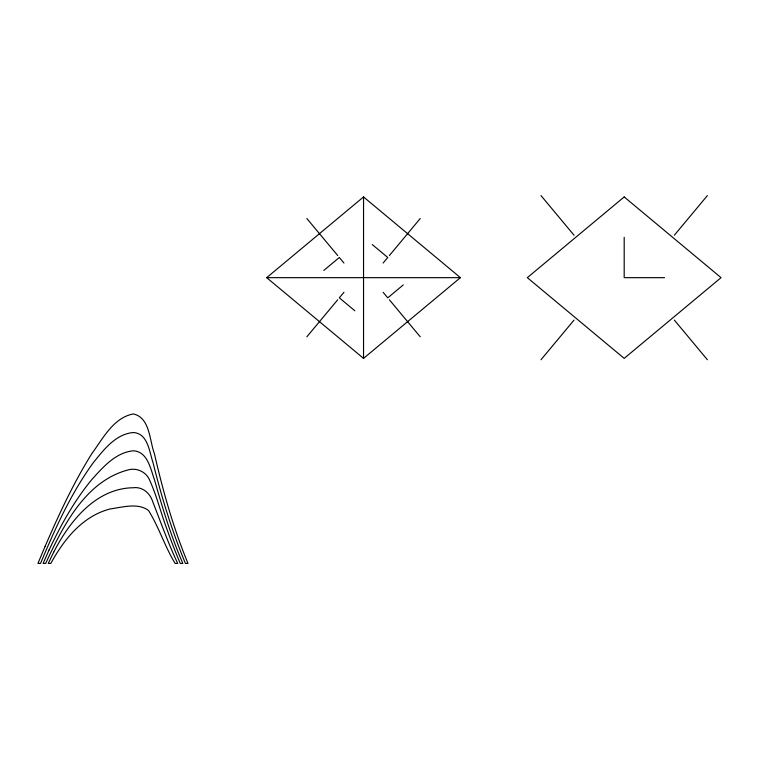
<?xml version="1.0" encoding="UTF-8"?>
<svg xmlns="http://www.w3.org/2000/svg" width="759" height="759" viewBox="0 0 759 759"><rect width="100%" height="100%" fill="white"/><g stroke="black" fill="none" stroke-linecap="round" stroke-linejoin="round"><path stroke-width="1.14" d="M306.864 336.787L337.727 299.767M343.96 292.281L339.33 297.841L354.832 310.754M383.124 263.041L387.754 257.481L372.252 244.559M389.367 255.555L420.22 218.526M540.987 359.747L574.041 320.08M674.334 235.233L707.388 195.575M266.684 277.661L363.542 196.942L460.409 277.661L363.542 358.381L266.684 277.661L460.409 277.661M323.827 270.394L339.33 257.481L343.96 263.041M403.257 284.919L387.754 297.841L383.124 292.281M664.542 277.661L624.192 277.661L624.192 237.301M674.334 320.08L707.388 359.747M540.987 195.575L574.041 235.233M389.367 299.767L420.22 336.787M306.864 218.526L337.727 255.555M363.542 196.942L363.542 358.381M45.113 546.319L37.95 563.425L40.521 563.425C55.151 528.539 70.853 493.625 93.167 462.867C103.556 450.011 115.472 434.091 133.29 432.526C148.071 433.323 149.352 452.041 153.09 462.867C161.563 497.079 171.904 530.854 185.424 563.425L187.995 563.425C173.308 527.97 162.929 490.931 154.381 453.569C149.409 440.467 150.14 417.592 133.29 413.93C113.347 417.725 102.911 438.588 91.877 453.569C73.481 482.971 58.86 514.536 45.113 546.319M49.069 550.019L43.092 563.425L45.673 563.425C62.969 526.063 85.596 480.551 129.049 469.679C137.758 467.734 146.743 472.44 149.931 480.817C156.904 496.348 160.889 513.018 166.866 528.938A615.132 615.132 0 0 0 180.272 563.425L182.853 563.425C171.031 536.271 162.483 507.894 154.371 479.47C150.519 468.72 147.559 451.453 133.29 450.799C115.672 452.468 103.025 467.164 91.886 479.47C74.297 500.76 60.786 525.086 49.069 550.019M53.737 552.125L48.244 563.425L50.815 563.425C61.365 544.241 75.094 525.636 94.704 515A70.321 70.321 0 0 1 110.33 508.9C122.455 507.287 137.777 502.515 148.479 510.418C158.963 527.154 164.788 546.508 175.13 563.425L177.701 563.425C168.242 543.359 160.87 522.42 152.758 501.794C150.178 493.293 142.578 486.519 133.29 487.743C95.786 488.246 69.363 521.509 53.737 552.125M624.192 196.942L527.325 277.661L624.192 358.381L721.05 277.661L624.192 196.942"/></g></svg>
